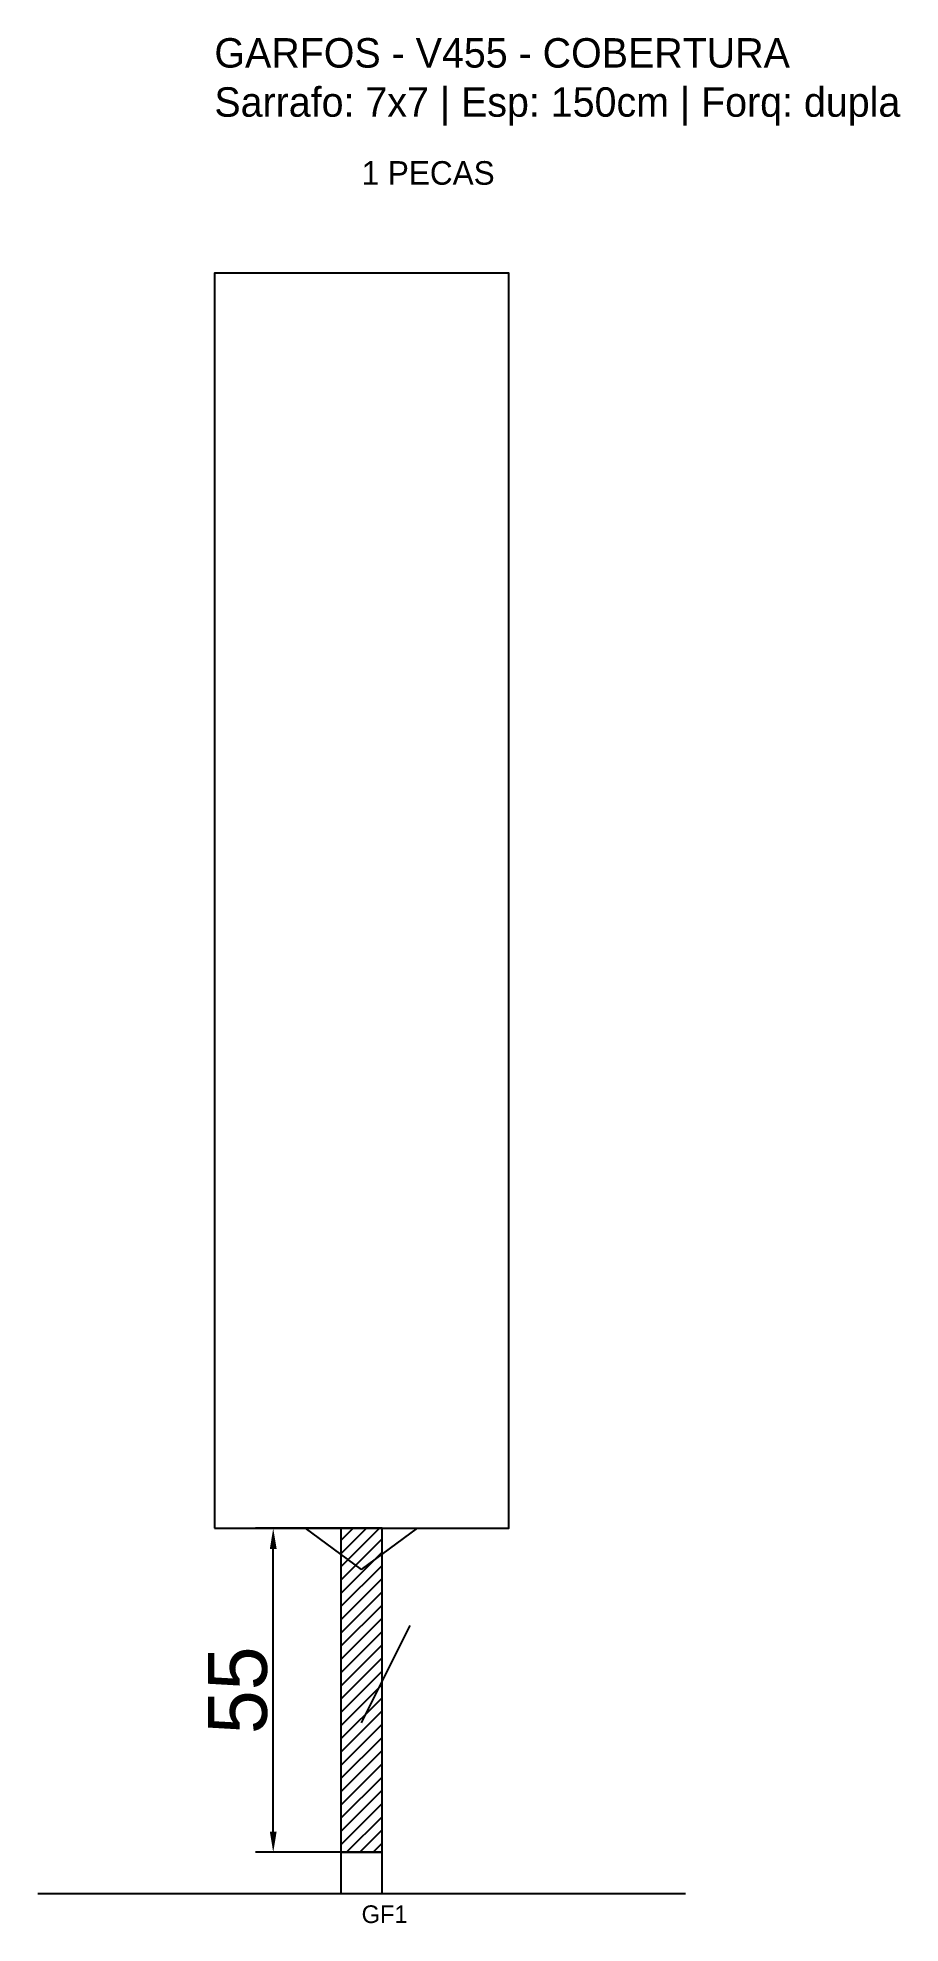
# Model space of a CAD drawing. Header units: metres. Extents: x -30 to 116, y -12 to 308.
import ezdxf

# ---------------------------------------------------------------- set-up
doc = ezdxf.new("R2010")
doc.units = ezdxf.units.M
for name, color, linetype in [('BARRA_ANCORAGEM', 1, 'Continuous'), ('COTA', 241, 'Continuous'), ('GARFOS OK', 3, 'Continuous'), ('NOME DA VIGA', 6, 'Continuous'), ('SARR_7x7', 40, 'Continuous'), ('VIGAS', 3, 'Continuous')]:
    doc.layers.add(name, color=color, linetype=linetype)
doc.dimstyles.new('EZ DXF', dxfattribs={"dimtxt": 10, "dimasz": 3.5, "dimexe": 3, "dimexo": 1.5, "dimgap": 1, "dimtad": 1, "dimdec": 1, "dimdsep": 46, "dimcen": 2.5, "dimazin": 3, "dimtfac": 1, "dimtmove": 0, "dimatfit": 3})

msp = doc.modelspace()

# ---------------------------------------------------------------- hatches: boundary and pattern name
at = {"layer": 'COTA'}
h = msp.add_hatch(dxfattribs=at)
h.set_pattern_fill('ANSI31', scale=0.5)
h.paths.add_polyline_path([(21.49, 0), (28.49, 0), (28.49, 55), (21.49, 55)])

# ---------------------------------------------------------------- linework, layer by layer
at = {"layer": 'BARRA_ANCORAGEM'}
msp.add_line((24.99, 22), (33.24, 38.5), dxfattribs=at)
at = {"layer": 'GARFOS OK'}
for p, q in [((24.99, 48), (15.49, 55)), ((15.49, 55), (34.49, 55)), ((24.99, 48), (34.49, 55))]:
    msp.add_line(p, q, dxfattribs=at)
at = {"layer": 'GARFOS OK', "linetype": 'CONTINUOUS'}
msp.add_line((-30, -7), (79.99, -7), dxfattribs=at)
at = {"layer": 'GARFOS OK'}
msp.add_lwpolyline([(21.49, 0), (28.49, 0), (28.49, 55), (21.49, 55), (21.49, 0)], dxfattribs=at)
at = {"layer": 'SARR_7x7'}
msp.add_lwpolyline([(21.49, -7), (28.49, -7), (28.49, 0), (21.49, 0), (21.49, -7)], dxfattribs=at)
at = {"layer": 'VIGAS'}
msp.add_lwpolyline([(0, 55), (49.99, 55), (49.99, 268), (0, 268), (0, 55)], dxfattribs=at)

# ---------------------------------------------------------------- texts
at = {"layer": 'NOME DA VIGA'}
for s, height, p in [('1 PECAS', 4, (24.99, 283)), ('GF1', 3, (24.99, -12))]:
    msp.add_text(s, height=height, dxfattribs=at).set_placement(p)
at = {"layer": 'NOME DA VIGA', "insert": (0, 293), "char_height": 5, "attachment_point": 7}
msp.add_mtext('GARFOS - V455 - COBERTURA\\PSarrafo: 7x7 | Esp: 150cm | Forq: dupla', dxfattribs=at)

# ---------------------------------------------------------------- dimensions: what is measured, and where the dimension line sits
at = {"layer": 'COTA'}
msp.add_linear_dim(base=(9.99, 0), p1=(24.99, 0), p2=(24.99, 55), angle=90, dimstyle='EZ DXF', dxfattribs=at).render()

doc.saveas('drawing.dxf')
